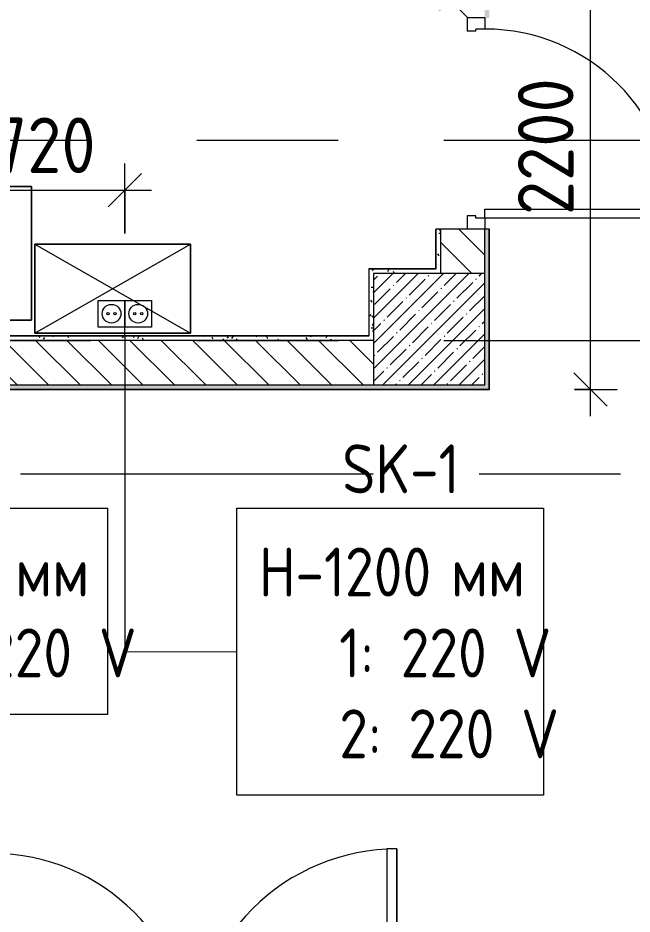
# Model space of a CAD drawing. Header units: millimetres. Extents: x -4185 to 186529, y -8553 to 29097.
# Drawn here: x 4660 to 7422, y 8520 to 12550 of the extents above; entities that cross this region are included whole.
import ezdxf

# ---------------------------------------------------------------- set-up
doc = ezdxf.new("R2010")
doc.units = ezdxf.units.MM
doc.linetypes.add('Осевая', pattern=[3175, 635, -476.25, 1587.5, -476.25])
for name, color, linetype, lineweight in [('A-ANNO-DIMS', 7, 'Continuous', 9), ('A-ANNO-DIMS-100', 7, 'Continuous', 9), ('A-DETL-GENF', 7, 'Continuous', 9), ('A-DOOR', 7, 'Continuous', 9), ('A-DOOR-1', 7, 'Continuous', 13), ('A-DOOR-FRAM', 7, 'Continuous', 13), ('A-WALL', 7, 'Continuous', 9), ('E-ELEC-FIXT-IDEN', 7, 'Continuous', 9), ('I-WALL', 7, 'Continuous', 9), ('S-COLS', 7, 'Continuous', 9), ('Оси-2', 7, 'Осевая', 9), ('Электрические приборы', 7, 'Continuous', 9)]:
    doc.layers.add(name, color=color, linetype=linetype, lineweight=lineweight)
for name, color, linetype, lineweight, true_color in [('A-WALL-1', 7, 'Continuous', 9, 0x3c3c3c), ('A-WALL-FNSH-1', 7, 'Continuous', 9, 0x3c3c3c), ('I-FURN-1', 7, 'Continuous', 9, 0xf0f0f0), ('Оси розеток', 7, 'Continuous', 9, 0xff1e23)]:
    doc.layers.add(name, color=color, linetype=linetype, lineweight=lineweight, true_color=true_color)
doc.styles.add('GOST Common', font='GOST_Common.ttf', dxfattribs={"width": 0.9, "height": 220})
doc.styles.add('ISOCPEUR', font='isocpeur.ttf', dxfattribs={"width": 0.9, "height": 250})
doc.dimstyles.new('ISO-2_5_0_9К_БОЛЬШОЙ', dxfattribs={"dimscale": 304.8, "dimtxt": 248.995294, "dimasz": 0.492126, "dimexe": 0.393701, "dimexo": 0.984252, "dimgap": 0, "dimtad": 1, "dimdec": 0, "dimrnd": 10, "dimzin": 0, "dimdsep": 46, "dimtxsty": 'ISOCPEUR', "dimblk1": 'OBLIQUE', "dimblk2": 'OBLIQUE', "dimsah": 1, "dimcen": 0.09, "dimdle": 0.393701, "dimazin": 0, "dimtfac": 1, "dimtdec": 4, "dimtix": 1, "dimtmove": 0, "dimatfit": 3, "dimfxl": 1, "dimtvp": 1, "dimtolj": 1, "dimtzin": 0, "dimarcsym": 2})
pattern_1 = [(135, (0, 0), (-70.7107, -70.7107), [])]
pattern_2 = [(0, (0, 0), (121.92, 30.48), [10.058, -81.382, 10.058, -81.382, -487.68]), (0, (0, 0), (121.92, 30.48), [-182.88, 10.058, -172.822, 10.058, -81.382, -213.36]), (0, (0, 0), (121.92, 30.48), [-457.2, 10.058, -50.902, 10.058, -142.342]), (120, (45.72, 15.24), (-87.356454, 90.34582), [10.058, -81.382, 10.058, -81.382, -487.68]), (120, (45.72, 15.24), (-87.356454, 90.34582), [-182.88, 10.058, -172.822, 10.058, -81.382, -213.36]), (120, (45.72, 15.24), (-87.356454, 90.34582), [-457.2, 10.058, -50.902, 10.058, -142.342]), (240, (60.96, 76.2), (-34.563546, -120.82582), [10.058, -81.382, 10.058, -81.382, -487.68]), (240, (60.96, 76.2), (-34.563546, -120.82582), [-182.88, 10.058, -172.822, 10.058, -81.382, -213.36]), (240, (60.96, 76.2), (-34.563546, -120.82582), [-457.2, 10.058, -50.902, 10.058, -142.342])]

# ---------------------------------------------------------------- blocks, each defined once
blk = doc.blocks.new('110_Дверь_СКБ_1Ст_Внутренняя1 - Д-8 950x2100h_охрана-31784688-План размещения напольных электротехнических лючков и розеток 1 этажа в осях 1-12')
at = {"layer": 'A-DOOR'}
blk.add_arc((437.5, 100), 850, 90, 180, dxfattribs=at)
at = {"layer": 'A-DOOR-1'}
for p, q in [((437.5, 950), (397.5, 950)), ((397.5, 100), (397.5, 950)), ((437.5, 950), (437.5, 100)), ((437.5, 100), (397.5, 100))]:
    blk.add_line(p, q, dxfattribs=at)
at = {"layer": 'A-DOOR-FRAM'}
for p, q in [((-462.5, 100), (-462.5, 20)), ((-462.5, 100), (-412.5, 100)), ((-412.5, 100), (-412.5, 60)), ((437.5, 100), (437.5, 60)), ((437.5, 100), (487.5, 100)), ((487.5, 100), (487.5, 20)), ((-402.5, 60), (-412.5, 60)), ((-402.5, 60), (-402.5, 20)), ((427.5, 60), (427.5, 20)), ((437.5, 60), (427.5, 60)), ((-462.5, 20), (-402.5, 20)), ((427.5, 20), (487.5, 20))]:
    blk.add_line(p, q, dxfattribs=at)
blk = doc.blocks.new('BSC_Колонна _Прямоугольная - 500х500-22206884-План размещения напольных электротехнических лючков и розеток 1 этажа в осях 1-12')
at = {"layer": 'S-COLS'}
h = blk.add_hatch(dxfattribs=at)
h.set_pattern_fill('FP_67', color=256, style=0, pattern_type=2)
h.set_pattern_definition([(45, (-6510, -11150), (-57.02463, 57.02463), []), (45, (-6452.975, -11150), (-57.02463, 57.02463), [100.806, -20.161, 3.353, -16.808])])
h.paths.add_polyline_path([(-250, -250), (250, -250), (250, 250), (-250, 250)])
for p, q in [((250, 250), (-250, 250)), ((-250, 250), (-250, -250)), ((250, -250), (250, 250)), ((-250, -250), (250, -250))]:
    blk.add_line(p, q, dxfattribs=at)
blk = doc.blocks.new('Дверь_Витражная_остекление_ - ДВН_CОШ в витраже В-6-31924853-План размещения напольных электротехнических лючков и розеток 1 этажа в осях 1-12')
at = {"layer": 'A-DETL-GENF'}
for p, q in [((-900, 60), (-855, 60)), ((-855, 60), (-855, -10)), ((900, 60), (855, 60)), ((855, 60), (855, -10)), ((-910, -17), (-910, -930)), ((-865, -10), (-900, -10)), ((-855, -10), (-900, -10)), ((-865, -930), (-865, -10)), ((855, -10), (900, -10)), ((865, -10), (865, -910)), ((900, -10), (865, -10)), ((910, -910), (910, -17)), ((865, -910), (910, -910)), ((-910, -930), (-865, -930))]:
    blk.add_line(p, q, dxfattribs=at)
at = {"layer": 'A-DOOR'}
for p, q in [((-910, -930), (-910, -17)), ((910, -910), (910, -17))]:
    blk.add_line(p, q, dxfattribs=at)
for centre, radius, start, end in [((-910, -10), 920, 270, 0), ((910, -10), 900, 180, 270)]:
    blk.add_arc(centre, radius, start, end, dxfattribs=at)
blk = doc.blocks.new('Холодильник встроенный 1180 мм - 3_9-25480617-План размещения напольных электротехнических лючков и розеток 1 этажа в осях 1-12')
at = {"layer": 'I-FURN-1'}
for p, q in [((305.1, 329.9), (-294.9, 329.9)), ((-294.9, 329.9), (-294.9, -270.1)), ((-294.9, -270.1), (-294.9, 329.9)), ((-294.9, 329.9), (305.1, 329.9)), ((305.1, -270.1), (305.1, 329.9)), ((305.1, 329.9), (305.1, -270.1)), ((-294.9, -270.1), (305.1, -270.1)), ((305.1, -270.1), (-294.9, -270.1))]:
    blk.add_line(p, q, dxfattribs=at)
blk = doc.blocks.new('Шкаф параметрический - 1_126-25592682-План размещения напольных электротехнических лючков и розеток 1 этажа в осях 1-12')
at = {"layer": 'I-FURN-1'}
for p, q in [((0, 0), (700, 400)), ((0, 400), (700, 0)), ((700, 400), (0, 400)), ((0, 400), (0, 0)), ((0, 0), (0, 400)), ((0, 400), (700, 400)), ((700, 0), (700, 400)), ((700, 400), (700, 0)), ((0, 0), (700, 0)), ((700, 0), (0, 0))]:
    blk.add_line(p, q, dxfattribs=at)
blk = doc.blocks.new('Блок Розеток и Выключателей - Блок Розеток и Выключателей_SK1-27368977-План размещения напольных электротехнических лючков и розеток 1 этажа в осях 1-12')
at = {"layer": 'A-DETL-GENF'}
for p, q in [((-120, -40), (0, -40)), ((-120, -160), (-120, -40)), ((0, -40), (120, -40)), ((0, -160), (0, -40)), ((0, -40), (0, -160)), ((120, -40), (120, -160)), ((0, -160), (-120, -160)), ((120, -160), (0, -160))]:
    blk.add_line(p, q, dxfattribs=at)
for centre, radius in [((-60, -100), 42), ((60, -100), 42), ((-75.6, -100), 4.8), ((-44.4, -100), 4.8), ((44.4, -100), 4.8), ((75.6, -100), 4.8)]:
    blk.add_circle(centre, radius, dxfattribs=at)
at = {"layer": 'Оси розеток'}
blk.add_line((0, 0), (0, -40), dxfattribs=at)
blk = doc.blocks.new('DIMBLOCK28-План размещения напольных электротехнических лючков и розеток 1 этажа в осях 1-12')
at = {"layer": 'A-ANNO-DIMS-100', "lineweight": 20}
for p, q in [((7235.6, 13079.4), (7160.6, 13154.4)), ((7235.6, 13079.4), (7310.6, 13004.4)), ((7235.6, 10879), (7160.6, 10954)), ((7235.6, 10879), (7310.6, 10804))]:
    blk.add_line(p, q, dxfattribs=at)
at = {"layer": 'A-ANNO-DIMS-100'}
for p, q in [((7240, 13079.4), (7115.6, 13079.4)), ((7235.6, 10759), (7235.6, 13079.4)), ((7235.6, 13079.4), (7240, 13079.4)), ((7163, 10879), (7355.6, 10879)), ((7235.6, 10879), (7163, 10879))]:
    blk.add_line(p, q, dxfattribs=at)
at = {"layer": 'A-ANNO-DIMS-100', "color": 0, "insert": (6909, 11663.2), "char_height": 250, "width": 758.478, "attachment_point": 1, "rotation": 90, "line_spacing_factor": 1.149209, "style": 'ISOCPEUR'}
blk.add_mtext('2200', dxfattribs=at)
blk = doc.blocks.new('_Oblique')
at = {"color": 0, "linetype": 'ByBlock', "lineweight": -2}
blk.add_line((-0.5, -0.5), (0.5, 0.5), dxfattribs=at)
blk = doc.blocks.new('DIMBLOCK46-План размещения напольных электротехнических лючков и розеток 1 этажа в осях 1-12')
at = {"layer": 'A-ANNO-DIMS-100'}
for p, q in [((4421.3, 11580), (4421.3, 11895.7)), ((5141, 11580), (5141, 11895.7)), ((4421.3, 11775.7), (5261, 11775.7)), ((4421.3, 11775.7), (4421.3, 11580)), ((5141, 11775.7), (5141, 11580))]:
    blk.add_line(p, q, dxfattribs=at)
at = {"layer": 'A-ANNO-DIMS-100', "lineweight": 20}
for p, q in [((4421.3, 11775.7), (4496.3, 11850.7)), ((5141, 11775.7), (5216, 11850.7)), ((4421.3, 11775.7), (4346.3, 11700.7)), ((5141, 11775.7), (5066, 11700.7))]:
    blk.add_line(p, q, dxfattribs=at)
at = {"layer": 'A-ANNO-DIMS-100', "color": 0, "insert": (4544.1, 12102.3), "char_height": 250, "width": 568.858, "attachment_point": 1, "line_spacing_factor": 1.149209, "style": 'ISOCPEUR'}
blk.add_mtext('720', dxfattribs=at)

msp = doc.modelspace()

# ---------------------------------------------------------------- hatches: boundary and pattern name
at = {"layer": 'I-WALL'}
h = msp.add_hatch(dxfattribs=at)
h.set_pattern_fill('FP_18', color=256, style=0, pattern_type=2)
h.set_pattern_definition(pattern_1)
h.paths.add_polyline_path([(6760, 11400), (6760, 11600), (6560, 11600), (6560, 11400)])
h.paths.add_polyline_path([(6760, 12550), (6760, 14612.5), (6751.5, 14600), (6560, 14600), (6560, 12550)])
h = msp.add_hatch(dxfattribs=at)
h.set_pattern_fill('FP_84', color=256, style=0, pattern_type=2)
h.set_pattern_definition(pattern_2)
h.paths.add_polyline_path([(6780, 10900), (6780, 11600), (6760, 11600), (6760, 10900)])
h.paths.add_polyline_path([(6760, 12550), (6780, 12550), (6780, 14570), (6760, 14570), (6760, 13433.5)])
h = msp.add_hatch(dxfattribs=at)
h.set_pattern_fill('FP_84', color=256, style=0, pattern_type=2)
h.set_pattern_definition(pattern_2)
h.paths.add_polyline_path([(6540, 11400), (6560, 11400), (6560, 11600), (6540, 11600), (6540, 11420)])
h.paths.add_polyline_path([(6540, 12550), (6560, 12550), (6560, 14300), (6540, 14299), (6540, 13433.5)])
h = msp.add_hatch(dxfattribs=at)
h.set_pattern_fill('FP_84', color=256, style=0, pattern_type=2)
h.set_pattern_definition(pattern_2)
h.paths.add_polyline_path([(6240, 11400), (6540, 11400), (6539, 11420), (6240, 11420)])
h = msp.add_hatch(dxfattribs=at)
h.set_pattern_fill('FP_84', color=256, style=0, pattern_type=2)
h.set_pattern_definition(pattern_2)
h.paths.add_polyline_path([(6260, 11100), (6260, 11400), (6240, 11400), (6240, 11100)])
h = msp.add_hatch(dxfattribs=at)
h.set_pattern_fill('FP_84', color=256, style=0, pattern_type=2)
h.set_pattern_definition(pattern_2)
h.paths.add_polyline_path([(4720.5, 11100), (6240, 11100), (6239, 11120), (4060, 11120), (4060, 11100), (4120.5, 11100)])
h = msp.add_hatch(dxfattribs=at)
h.set_pattern_fill('FP_18', color=256, style=0, pattern_type=2)
h.set_pattern_definition(pattern_1)
h.paths.add_polyline_path([(6260, 10900), (6260, 11100), (4060, 11100), (4060, 10900)])
h = msp.add_hatch(dxfattribs=at)
h.set_pattern_fill('FP_84', color=256, style=0, pattern_type=2)
h.set_pattern_definition(pattern_2)
h.paths.add_polyline_path([(6760, 10880), (6780, 10880), (6780, 10900), (3540, 10900), (3540, 10880), (6311.2, 10880)])

# ---------------------------------------------------------------- linework, layer by layer
at = {"layer": 'A-WALL'}
for p, q in [((6540, 11421), (6540, 11600)), ((6540, 11420), (6240, 11420)), ((6240, 11120), (6240, 11400)), ((4080, 11120), (6240, 11120))]:
    msp.add_line(p, q, dxfattribs=at)
at = {"layer": 'A-WALL-1'}
for p, q in [((6780, 11600), (6540, 11600)), ((6560, 11600), (6560, 11400)), ((6760, 11400), (6760, 11600)), ((6780, 10880), (6780, 11600)), ((6260, 11100), (4060, 11100)), ((4060, 10900), (6260, 10900)), ((3540, 10880), (6780, 10880))]:
    msp.add_line(p, q, dxfattribs=at)
at = {"layer": 'A-WALL-FNSH-1'}
for p, q in [((6540, 11600), (6539, 11600)), ((6539, 11600), (6539, 11420)), ((6781, 11600), (6780, 11600)), ((6781, 10879), (6781, 11600)), ((6239, 11421), (6239, 11120)), ((6540, 11421), (6239, 11421)), ((6240, 11400), (6240, 11420)), ((6240, 11121), (4081, 11121)), ((3539, 10879), (6781, 10879))]:
    msp.add_line(p, q, dxfattribs=at)
at = {"layer": 'E-ELEC-FIXT-IDEN'}
for p, q in [((5141, 11120), (5141, 9699.8)), ((5141, 9699.8), (5644.6, 9700.3))]:
    msp.add_line(p, q, dxfattribs=at)
at = {"layer": 'E-ELEC-FIXT-IDEN', "flags": 128}
for points in [[(3779.5, 10345.8), (5063.1, 10345.8), (5063.1, 9417.8), (3779.5, 9417.8)], [(5644.6, 10345.8), (7023.6, 10345.8), (7023.6, 9054.8), (5644.6, 9054.8)]]:
    msp.add_lwpolyline(points, close=True, dxfattribs=at)
at = {"layer": 'I-WALL'}
msp.add_line((6540, 11420), (6540, 11421), dxfattribs=at)
at = {"layer": 'Оси-2'}
for p, q in [((-885.2, 12000), (35457, 12000)), ((-885.2, 11100), (36057, 11100)), ((384.8, 10500), (36057, 10500))]:
    msp.add_line(p, q, dxfattribs=at)

# ---------------------------------------------------------------- block references
at = {"layer": 'A-DOOR'}
for name, p, rotation in [('110_Дверь_СКБ_1Ст_Внутренняя1 - Д-8 950x2100h_охрана-31784688-План размещения напольных электротехнических лючков и розеток 1 этажа в осях 1-12', (6660, 12087.5), 270), ('Дверь_Витражная_остекление_ - ДВН_CОШ в витраже В-6-31924853-План размещения напольных электротехнических лючков и розеток 1 этажа в осях 1-12', (5455, 7883), 180)]:
    msp.add_blockref(name, p, dxfattribs=dict(at, rotation=rotation))
at = {"layer": 'I-FURN-1'}
for name, p in [('Холодильник встроенный 1180 мм - 3_9-25480617-План размещения напольных электротехнических лючков и розеток 1 этажа в осях 1-12', (4415.4, 11461.4)), ('Шкаф параметрический - 1_126-25592682-План размещения напольных электротехнических лючков и розеток 1 этажа в осях 1-12', (4736.1, 11132.5))]:
    msp.add_blockref(name, p, dxfattribs=at)
at = {"layer": 'S-COLS'}
msp.add_blockref('BSC_Колонна _Прямоугольная - 500х500-22206884-План размещения напольных электротехнических лючков и розеток 1 этажа в осях 1-12', (6510, 11150), dxfattribs=at)
at = {"layer": 'Электрические приборы', "rotation": 180}
msp.add_blockref('Блок Розеток и Выключателей - Блок Розеток и Выключателей_SK1-27368977-План размещения напольных электротехнических лючков и розеток 1 этажа в осях 1-12', (5141, 11120), dxfattribs=at)

# ---------------------------------------------------------------- texts
at = {"layer": 'E-ELEC-FIXT-IDEN', "char_height": 220, "attachment_point": 1, "style": 'GOST Common'}
for s, insert, width in [('SK-1', (6118.4, 10632.2), 656.582), ('H-1200 ', (5744.6, 10168.2), 1046.202), ('мм', (4647.5, 10168.2), 375.19), ('мм', (6607.8, 10168.2), 375.19), ('   1: 220 V', (3879.5, 9804.4), 1291.519), ('   1: 220 V', (5744.6, 9804.4), 1291.519), ('   2: 220 V', (5744.6, 9440.6), 1342.025)]:
    msp.add_mtext(s, dxfattribs=dict(at, insert=insert, width=width))

# ---------------------------------------------------------------- dimensions: what is measured, and where the dimension line sits
at = {"layer": 'A-ANNO-DIMS'}
dim = msp.add_linear_dim(base=(7235.6, 13079.4), p1=(6863, 10879), p2=(6940, 13079.4), angle=90, dimstyle='ISO-2_5_0_9К_БОЛЬШОЙ', override={"dimpost": '<>', "dimfxl": 2201.721858}, dxfattribs=at)
dim.commit()
dim.dimension.update_dxf_attribs({"geometry": 'DIMBLOCK28-План размещения напольных электротехнических лючков и розеток 1 этажа в осях 1-12', "text_midpoint": (7110.6, 11979.2)})
dim = msp.add_linear_dim(base=(5141, 11775.7), p1=(4421.3, 11280), p2=(5141, 11280), dimstyle='ISO-2_5_0_9К_БОЛЬШОЙ', override={"dimpost": '<>', "dimfxl": 719.6875}, dxfattribs=at)
dim.commit()
dim.dimension.update_dxf_attribs({"geometry": 'DIMBLOCK46-План размещения напольных электротехнических лючков и розеток 1 этажа в осях 1-12', "text_midpoint": (4781.1, 11900.7)})

doc.saveas('drawing.dxf')
